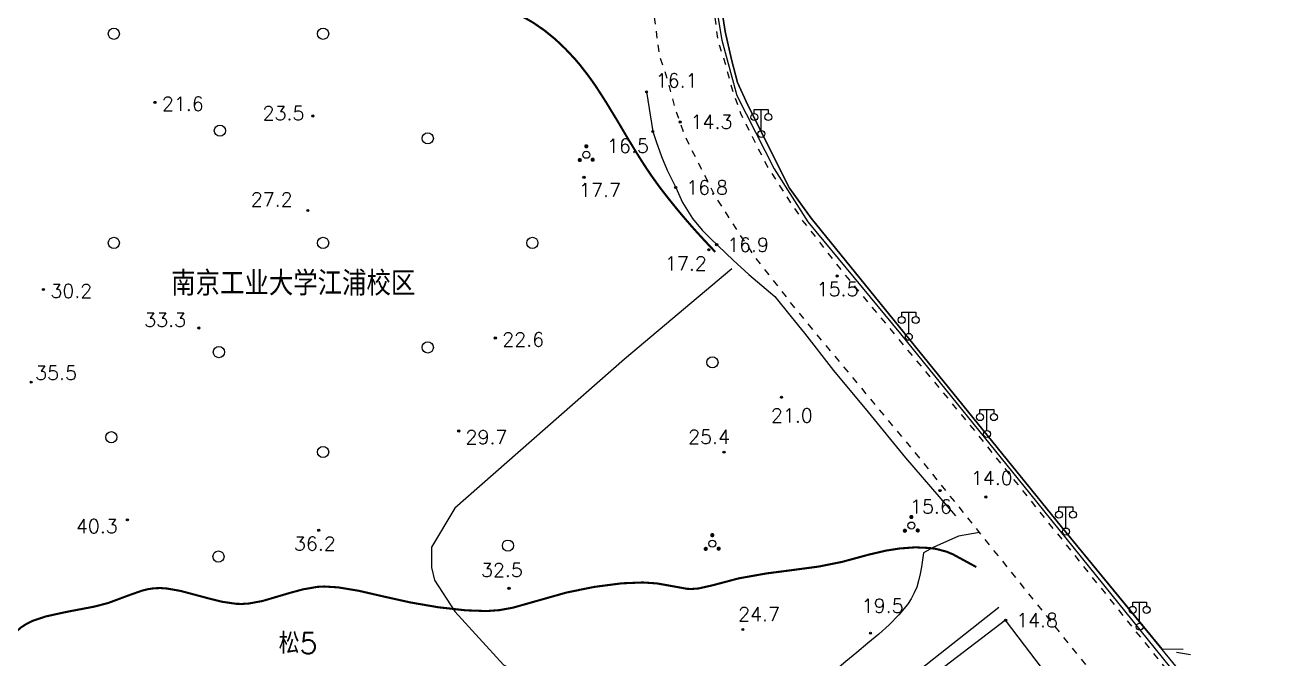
# Model space of a CAD drawing. Extents: x 115374 to 116875, y 149866 to 152432.
# Drawn here: x 116210.1 to 116389.5, y 151518.7 to 151609.6 of the extents above; entities that cross this region are included whole.
import ezdxf
from ezdxf.enums import TextEntityAlignment as Align

# ---------------------------------------------------------------- set-up
doc = ezdxf.new("R2010")
doc.units = 0
doc.header["$MEASUREMENT"] = 0
doc.header["$PDMODE"] = 32
doc.header["$PDSIZE"] = 0.3
doc.linetypes.add('X3', pattern=[5, 4, -1])
doc.linetypes.add('X6', pattern=[2, 1, -1])
doc.layers.get('0').update_dxf_attribs({"linetype": 'CONTINUOUS'})
for name, color, linetype in [('DLDW', 14, 'CONTINUOUS'), ('DLSS', 5, 'CONTINUOUS'), ('DMTZ', 5, 'CONTINUOUS'), ('GCD', 1, 'CONTINUOUS'), ('JMD', 6, 'CONTINUOUS'), ('YZH', 2, 'CONTINUOUS'), ('ZBTZ', 5, 'CONTINUOUS')]:
    doc.layers.add(name, color=color, linetype=linetype)
doc.styles.add('HZ', font='rs.shx', dxfattribs={"bigfont": 'hztxt.shx'})
doc.linetypes.add('X35', pattern='A,2,[4,symbolt.shx,S=1,R=0,X=0,Y=0],2,[28,symbolt.shx,S=1,R=0,X=0,Y=0],1e-11', length=4)
doc.linetypes.add('X39', pattern='A,2,[150,symbolx.shx,S=1,R=0,X=0,Y=1],2,[151,symbolx.shx,S=1,R=0,X=0,Y=3],1e-11', length=4)
doc.linetypes.add('X4', pattern='A,0,-1e-09,[149,symbolx.shx,S=0.15,R=0,X=0,Y=0],-1.6', length=1.6)
doc.linetypes.add('X49', pattern='A,0,[5,symbolt.shx,S=1,R=0,X=0,Y=0],-10', length=10)
doc.linetypes.add('X68', pattern='A,1,[150,symbolx.shx,S=1,R=0,X=0,Y=0],2,[153,symbolx.shx,S=1,R=0,X=0,Y=-0.8],2,[145,symbolx.shx,S=1,R=0,X=0,Y=1],0,[150,symbolx.shx,S=1,R=0,X=0,Y=0],2,[153,symbolx.shx,S=1,R=0,X=0,Y=-0.8],2,[150,symbolx.shx,S=1,R=0,X=0,Y=0],0.5,-0.5,[146,symbolx.shx,S=1,R=0,X=0,Y=0],-0.5,0.5,[153,symbolx.shx,S=1,R=0,X=0,Y=-0.8],1', length=12)

# ---------------------------------------------------------------- blocks, each defined once
blk = doc.blocks.new('GC097')
for p, q in [((-1, 2.92), (-1, 3.52)), ((-1, 3.52), (1, 3.52)), ((0, 0.52), (0, 3.52)), ((1, 3.52), (1, 2.92))]:
    blk.add_line(p, q)
for centre in [(-1, 2.42), (1, 2.42), (0.01, 0)]:
    blk.add_circle(centre, 0.5)
blk = doc.blocks.new('GC268')
for points, const_width in [([(-0.17, 0.74, 1), (0.13, 0.74, 1)], 0.3), ([(-0.15, 0.77, 1), (0.1, 0.77, 1)], 0.25), ([(-1.11, -1.23, 1), (-0.81, -1.23, 1)], 0.3), ([(-1.08, -1.22, 1), (-0.83, -1.22, 1)], 0.25), ([(0.74, -1.19, 1), (1.04, -1.19, 1)], 0.3), ([(0.73, -1.16, 1), (0.98, -1.16, 1)], 0.25)]:
    blk.add_lwpolyline(points, format="xyb", close=True, dxfattribs=dict(const_width=const_width))
blk.add_circle((-0.02, -0.48), 0.5)
blk = doc.blocks.new('GC122')
blk.add_circle((0, 0), 0.8)

msp = doc.modelspace()

# ---------------------------------------------------------------- linework, layer by layer
at = {"layer": 'DLSS', "linetype": 'X6', "flags": 128}
for points in [[(116387.54, 151500), (116345.13, 151552.8), (116327.38, 151574.17), (116321.6, 151581.56), (116319.21, 151585.16), (116316.47, 151589.43), (116314.36, 151593.61), (116312.68, 151596.95), (116311.54, 151600.21), (116310.45, 151604.23), (116309.47, 151607.22), (116308.52, 151614.45), (116307.31, 151620.49), (116307.07, 151626.24), (116306.64, 151631.46), (116289.02, 151870.43), (116285.07, 151927.22), (116284.41, 151928.81), (116284.21, 151930.29), (116283.78, 151931.24), (116280.01, 152000)], [(116363.38, 151516.34), (116338.47, 151547.36), (116320.68, 151568.77), (116314.61, 151576.52), (116312.01, 151580.46), (116308.98, 151585.16), (116306.68, 151589.74), (116304.74, 151593.57), (116303.31, 151597.66), (116302.2, 151601.76), (116301.04, 151605.3), (116300.02, 151613.04), (116298.74, 151619.46), (116298.48, 151625.7), (116298.06, 151630.8), (116280.07, 151866.05), (116279.85, 151866.54), (116279.47, 151866.86), (116278.9, 151867.05), (116278.4, 151867.08), (116257.01, 151865.25), (116257.28, 151861.89)]]:
    msp.add_lwpolyline(points, dxfattribs=at)
at = {"layer": 'DLSS', "linetype": 'X3', "const_width": 0.3, "flags": 128}
for points, elevation in [([(116309.02, 151577.1), (116307.52, 151578.69), (116306.17, 151580.17), (116305.51, 151580.92), (116304.85, 151581.68), (116304.2, 151582.44), (116303.56, 151583.21), (116302.93, 151583.99), (116302.3, 151584.77), (116301.69, 151585.56), (116301.08, 151586.35), (116300.49, 151587.16), (116299.79, 151588.15), (116299.23, 151588.98), (116298.68, 151589.82), (116298.15, 151590.66), (116297.62, 151591.51), (116297.1, 151592.37), (116296.58, 151593.22), (116296.07, 151594.08), (116295.56, 151594.95), (116295.05, 151595.81), (116294.53, 151596.67), (116294.01, 151597.52), (116293.49, 151598.38), (116292.96, 151599.22), (116292.42, 151600.06), (116291.87, 151600.9), (116291.3, 151601.72), (116290.71, 151602.53), (116289.58, 151603.98), (116288.93, 151604.75), (116287.55, 151606.22), (116286.09, 151607.61), (116284.53, 151608.88), (116282.89, 151610.01), (116281.74, 151610.67), (116279.94, 151611.54), (116277.14, 151612.6), (116273.25, 151613.69), (116269.27, 151614.5), (116265.24, 151615.02), (116262.22, 151615.17), (116258.2, 151615.06), (116254.18, 151614.73), (116250.18, 151614.3), (116246.18, 151613.84), (116242.19, 151613.44), (116238.23, 151613.18), (116234.31, 151613.2), (116231.39, 151613.49), (116230.42, 151613.63), (116228.78, 151613.62), (116227.12, 151613.75), (116223.34, 151613.82), (116215.65, 151615.74), (116212.67, 151616.41), (116210.12, 151616.34), (116209.04, 151616.23), (116207.99, 151616.03), (116207.04, 151615.7), (116206.14, 151615.09), (116205.6, 151614.35), (116205.23, 151613.45), (116204.96, 151612.45), (116204.72, 151611.41), (116204.44, 151610.37), (116204.07, 151609.41), (116203.61, 151608.51), (116203.07, 151607.67), (116202.47, 151606.88), (116201.09, 151605.42), (116199.52, 151604.11), (116197.83, 151602.92), (116196.04, 151601.83), (116194.18, 151600.84), (116191.32, 151599.52), (116189.3, 151598.73), (116186.41, 151597.83), (116183.49, 151597.21), (116180.79, 151596.89), (116176.78, 151596.69), (116172.79, 151596.43), (116170.74, 151596.13), (116167.84, 151595.45), (116164.03, 151594.26), (116161.19, 151593.24), (116158.36, 151592.18), (116155.54, 151591.12), (116152.75, 151590.1), (116149.93, 151589.06), (116147.16, 151587.92), (116144.49, 151586.55), (116143.35, 151585.84), (116141.68, 151584.67), (116140.03, 151583.45), (116138.38, 151582.25), (116136.71, 151581.15), (116134.97, 151580.24), (116133.48, 151579.7), (116132.53, 151579.49), (116131.55, 151579.36), (116129.55, 151579.3), (116126.49, 151579.53), (116122.48, 151580.14), (116118.56, 151580.92), (116114.68, 151581.79), (116110.82, 151582.75), (116107.83, 151583.54), (116096.98, 151586.14), (116095.01, 151586.34), (116093.06, 151586.35), (116091.58, 151586.2), (116089.66, 151585.81), (116088.13, 151585.36)], 23.24), ([(116106.38, 151502.88), (116107.93, 151503.12), (116111.91, 151503.51), (116115.87, 151503.95), (116119.84, 151504.61), (116123.81, 151505.25), (116126.78, 151505.5), (116128.82, 151505.44), (116130.78, 151505.17), (116134.7, 151504.33), (116138.62, 151503.39), (116142.8, 151502.62), (116147.47, 151501.94), (116149.78, 151501.83), (116153.77, 151501.61), (116155.76, 151501.6), (116158.38, 151501.77), (116162.35, 151502.35), (116166.26, 151503.25), (116168.35, 151503.92), (116171.12, 151505.05), (116173.87, 151506.27), (116175.78, 151507.13), (116178.54, 151508.3), (116181.3, 151509.48), (116184.02, 151510.74), (116186.84, 151512.27), (116189.49, 151513.69), (116191.31, 151514.51), (116192.4, 151514.9), (116194.36, 151515.39), (116198.44, 151516.04), (116201.41, 151516.62), (116202.35, 151516.91), (116203.24, 151517.27), (116204.32, 151517.89), (116205.08, 151518.5), (116206.45, 151519.97), (116207.11, 151520.76), (116207.77, 151521.54), (116208.45, 151522.29), (116209.5, 151523.22), (116210.31, 151523.74), (116211.17, 151524.16), (116213.02, 151524.79), (116215.98, 151525.44), (116220.03, 151526.21), (116222.01, 151526.73), (116224.88, 151527.8), (116226.77, 151528.47), (116227.71, 151528.71), (116228.52, 151528.83), (116229.48, 151528.87), (116230.45, 151528.8), (116232.41, 151528.45), (116236.37, 151527.39), (116238.35, 151526.9), (116240.33, 151526.61), (116241.17, 151526.59), (116242.15, 151526.65), (116244.11, 151527.01), (116248, 151528.16), (116249.95, 151528.69), (116252.01, 151529.04), (116252.99, 151529.09), (116254.95, 151528.97), (116257.91, 151528.48), (116261.86, 151527.57), (116265.28, 151526.81), (116269.28, 151526.12), (116273.27, 151525.67), (116276.25, 151525.57), (116278.07, 151525.7), (116280.01, 151526.05), (116283.86, 151527.14), (116287.68, 151528.22), (116291.64, 151529.03), (116295.63, 151529.55), (116298.63, 151529.67), (116300.62, 151529.54), (116301.99, 151529.3), (116304.96, 151528.76), (116305.65, 151528.74), (116306.62, 151528.81), (116308.58, 151529.25), (116312.39, 151530.26), (116316.32, 151530.96), (116319.86, 151531.42), (116323.83, 151531.95), (116327.19, 151532.62), (116331.05, 151533.67), (116333.5, 151534.24), (116335.48, 151534.55), (116337.68, 151534.71), (116339.71, 151534.62), (116340.7, 151534.48), (116342.17, 151534.09), (116343.09, 151533.71), (116345.73, 151532.27), (116346.44, 151531.89)], 34.92)]:
    msp.add_lwpolyline(points, dxfattribs=dict(at, elevation=elevation))
at = {"layer": 'DLSS', "linetype": 'Continuous', "flags": 128}
msp.add_lwpolyline([(116377.13, 151519.3), (116375.15, 151519.61)], dxfattribs=at)
at = {"layer": 'DMTZ', "linetype": 'X35'}
msp.add_lwpolyline([(116281.03, 152000), (116288.17, 151898.14), (116290.5, 151862.38), (116307.63, 151627.02), (116310.43, 151608.74), (116311.37, 151604.72), (116312.19, 151601.4), (116313.7, 151598.15), (116319.66, 151586.23), (116322.76, 151581.92), (116359.29, 151536.88), (116373.03, 151520.13), (116376.1, 151520.1)], dxfattribs=at)
at = {"layer": 'DMTZ', "linetype": 'X35', "elevation": 16.07, "flags": 128}
msp.add_lwpolyline([(116299.16, 151600.07), (116300.07, 151594.38), (116300.55, 151592.95), (116301.31, 151590.79), (116302.14, 151588.84), (116303.35, 151586.35), (116304.33, 151584.2), (116305.78, 151581.87), (116307.13, 151580.21), (116308.33, 151579.02), (116311.57, 151575.93), (116313.82, 151573.85), (116317.54, 151570.68), (116319.88, 151567.78), (116321.82, 151565.46), (116325.95, 151560.08), (116330.94, 151554.1), (116336.28, 151547.57), (116343.44, 151539.23)], dxfattribs=at)
at = {"layer": 'DMTZ', "linetype": 'X39', "elevation": 20.77, "flags": 128}
msp.add_lwpolyline([(116338.86, 151533.94), (116338.73, 151532.91), (116338.58, 151531.9), (116338.4, 151530.9), (116338.18, 151529.92), (116337.9, 151528.98), (116337.55, 151528.16), (116337.12, 151527.3), (116336.59, 151526.5), (116335.35, 151525.01), (116333.94, 151523.61), (116332.45, 151522.26), (116330.9, 151520.95), (116329.32, 151519.64), (116327.74, 151518.33), (116326.17, 151517.01), (116324.63, 151515.66), (116323.2, 151514.29), (116321.77, 151512.83), (116320.38, 151511.34), (116319.69, 151510.59), (116319, 151509.84), (116317.63, 151508.34), (116316.25, 151506.86), (116314.85, 151505.42), (116313.41, 151504.04), (116311.9, 151502.79), (116311.11, 151502.24), (116309.95, 151501.59), (116309.05, 151501.22), (116307.14, 151500.67), (116304.16, 151500)], dxfattribs=at)
at = {"layer": 'DMTZ', "linetype": 'X35', "flags": 128}
msp.add_lwpolyline([(116349.65, 151526.1), (116316.69, 151500)], dxfattribs=at)
at = {"layer": 'GCD', "linetype": 'Continuous'}
for p in [(116299.16, 151600.07, 16.07), (116228.7, 151598.55, 21.6), (116251.33, 151596.6, 23.5), (116303.98, 151595.74, 14.34), (116300.07, 151594.38, 16.54), (116290.2, 151587.8, 17.7), (116303.35, 151586.35, 16.84), (116250.61, 151583.05, 27.2), (116308.11, 151577.41, 17.2), (116309.22, 151578.13, 16.89), (116326.49, 151573.64, 15.49), (116212.71, 151571.69, 30.2), (116234.99, 151566.18, 33.3), (116277.49, 151564.74, 22.6), (116210.95, 151558.42, 35.5), (116318.51, 151556.24, 21), (116272.25, 151551.4, 29.7), (116310.27, 151548.37, 25.4), (116341.24, 151542.85, 15.6), (116347.81, 151541.93, 14), (116224.75, 151538.66, 40.3), (116252.18, 151537.16, 36.2), (116279.46, 151528.83, 32.5), (116312.98, 151522.91, 24.7), (116350.65, 151524.25, 14.83), (116331.28, 151522.39, 19.5)]:
    msp.add_point(p, dxfattribs=at)
at = {"layer": 'JMD', "linetype": 'Continuous', "flags": 128}
msp.add_lwpolyline([(116345.59, 151507.3), (116356.86, 151516.07), (116350.65, 151524.25), (116339.28, 151515.62)], close=True, dxfattribs=at)
at = {"layer": 'YZH', "linetype": 'X68', "flags": 128}
msp.add_lwpolyline([(116389.54, 151500), (116359.29, 151536.88), (116322.76, 151581.92), (116319.66, 151586.23), (116313.7, 151598.15), (116312.19, 151601.4), (116311.37, 151604.72), (116310.43, 151608.74), (116307.63, 151627.02), (116307.45, 151631.44), (116290.5, 151862.38), (116288.17, 151898.14), (116281.03, 152000)], dxfattribs=at)
at = {"layer": 'ZBTZ', "linetype": 'X49', "flags": 128}
msp.add_lwpolyline([(116280.57, 152000), (116281.71, 151982.7), (116283.23, 151961.55), (116285.29, 151929.66), (116287.88, 151892.5), (116290.86, 151850.17), (116293.64, 151812.61), (116296.82, 151768.5), (116300.6, 151718.62), (116303.98, 151672.7), (116306.37, 151640.47), (116307.16, 151628.37), (116307.76, 151620.64), (116309.95, 151607.46), (116312.13, 151599.53), (116317.49, 151589.02), (116322.28, 151581.42), (116335.58, 151565.35), (116354.06, 151542.49), (116376.29, 151514.92), (116388.53, 151500)], dxfattribs=at)
at = {"layer": 'ZBTZ', "linetype": 'X4', "elevation": 23.24, "flags": 128}
msp.add_lwpolyline([(116311.42, 151574.66), (116296.02, 151561.72), (116271.71, 151540.35), (116268.33, 151534.73), (116268.33, 151531.8), (116268.78, 151530.01), (116271.71, 151525.51), (116278.69, 151517.86), (116310.28, 151501.75)], dxfattribs=at)
at = {"layer": 'ZBTZ', "linetype": 'X4', "flags": 128}
msp.add_lwpolyline([(116346.91, 151536.84), (116343.89, 151536.33), (116340.34, 151534.74), (116338.86, 151533.94)], dxfattribs=at)

# ---------------------------------------------------------------- block references
at = {"layer": 'DLDW', "linetype": 'Continuous'}
for p in [(116315.62, 151594.02, 13.79), (116336.76, 151564.91, 13.78), (116347.97, 151550.97, 13.64), (116359.29, 151536.98, 13.53), (116369.86, 151523.32, 13.38)]:
    msp.add_blockref('GC097', p, dxfattribs=at)
at = {"layer": 'ZBTZ', "linetype": 'Continuous'}
for name, p in [('GC122', (116222.81, 151608.39)), ('GC122', (116252.81, 151608.39)), ('GC122', (116238.01, 151594.49)), ('GC122', (116267.81, 151593.39)), ('GC268', (116290.56, 151591.51)), ('GC122', (116222.81, 151578.39)), ('GC122', (116252.81, 151578.39)), ('GC122', (116282.81, 151578.39)), ('GC122', (116237.87, 151562.72)), ('GC122', (116267.81, 151563.39)), ('GC122', (116308.62, 151561.25)), ('GC122', (116222.45, 151550.51)), ('GC122', (116252.81, 151548.39)), ('GC268', (116337.16, 151538.32)), ('GC122', (116279.3, 151534.96)), ('GC268', (116308.62, 151535.72)), ('GC122', (116237.81, 151533.39))]:
    msp.add_blockref(name, p, dxfattribs=at)

# ---------------------------------------------------------------- texts
at = {"layer": 'GCD', "linetype": 'Continuous', "style": 'HZ'}
for s, p in [('16.1', (116300.49, 151600.69, 16.07)), ('21.6', (116229.7, 151597.35, 21.58)), ('23.5', (116244.13, 151596.01, 23.49)), ('14.3', (116305.48, 151594.74, 14.34)), ('16.5', (116293.51, 151591.3, 16.54)), ('17.7', (116289.5, 151584.98, 17.74)), ('16.8', (116304.85, 151585.35, 16.84)), ('27.2', (116242.44, 151583.63, 27.22)), ('16.9', (116310.72, 151577.13, 16.89)), ('17.2', (116301.8, 151574.44, 17.21)), ('30.2', (116213.71, 151570.49, 30.23)), ('15.5', (116323.56, 151570.75, 15.49)), ('33.3', (116227.17, 151566.37, 33.32)), ('22.6', (116278.49, 151563.54, 22.62)), ('35.5', (116211.53, 151558.75, 35.47)), ('29.7', (116273.22, 151549.52, 29.66)), ('25.4', (116305.13, 151549.58, 25.4)), ('15.6', (116336.94, 151539.55, 15.64)), ('40.3', (116217.37, 151536.73, 40.29)), ('36.2', (116248.62, 151534.24, 36.19)), ('32.5', (116275.44, 151530.46, 32.46)), ('19.5', (116330.02, 151525.33, 19.48)), ('24.7', (116312.3, 151524.11, 24.7)), ('14.8', (116352.15, 151523.25, 14.83))]:
    msp.add_text(s, height=2, dxfattribs=at).set_placement(p)
for s, p in [('21.0', (116320, 151553.61, 21)), ('14.0', (116348.66, 151544.66, 14))]:
    msp.add_text(s, height=2, dxfattribs=at).set_placement(p, align=Align.MIDDLE)
at = {"layer": 'JMD', "linetype": 'Continuous', "style": 'HZ'}
msp.add_text('南京工业大学江浦校区', height=3.5, dxfattribs=at).set_placement((116248.53, 151572.78), align=Align.MIDDLE)
at = {"layer": 'ZBTZ', "linetype": 'Continuous', "style": 'HZ'}
msp.add_text('松5', height=3, dxfattribs=at).set_placement((116249.22, 151521.1), align=Align.MIDDLE)

doc.saveas('drawing.dxf')
